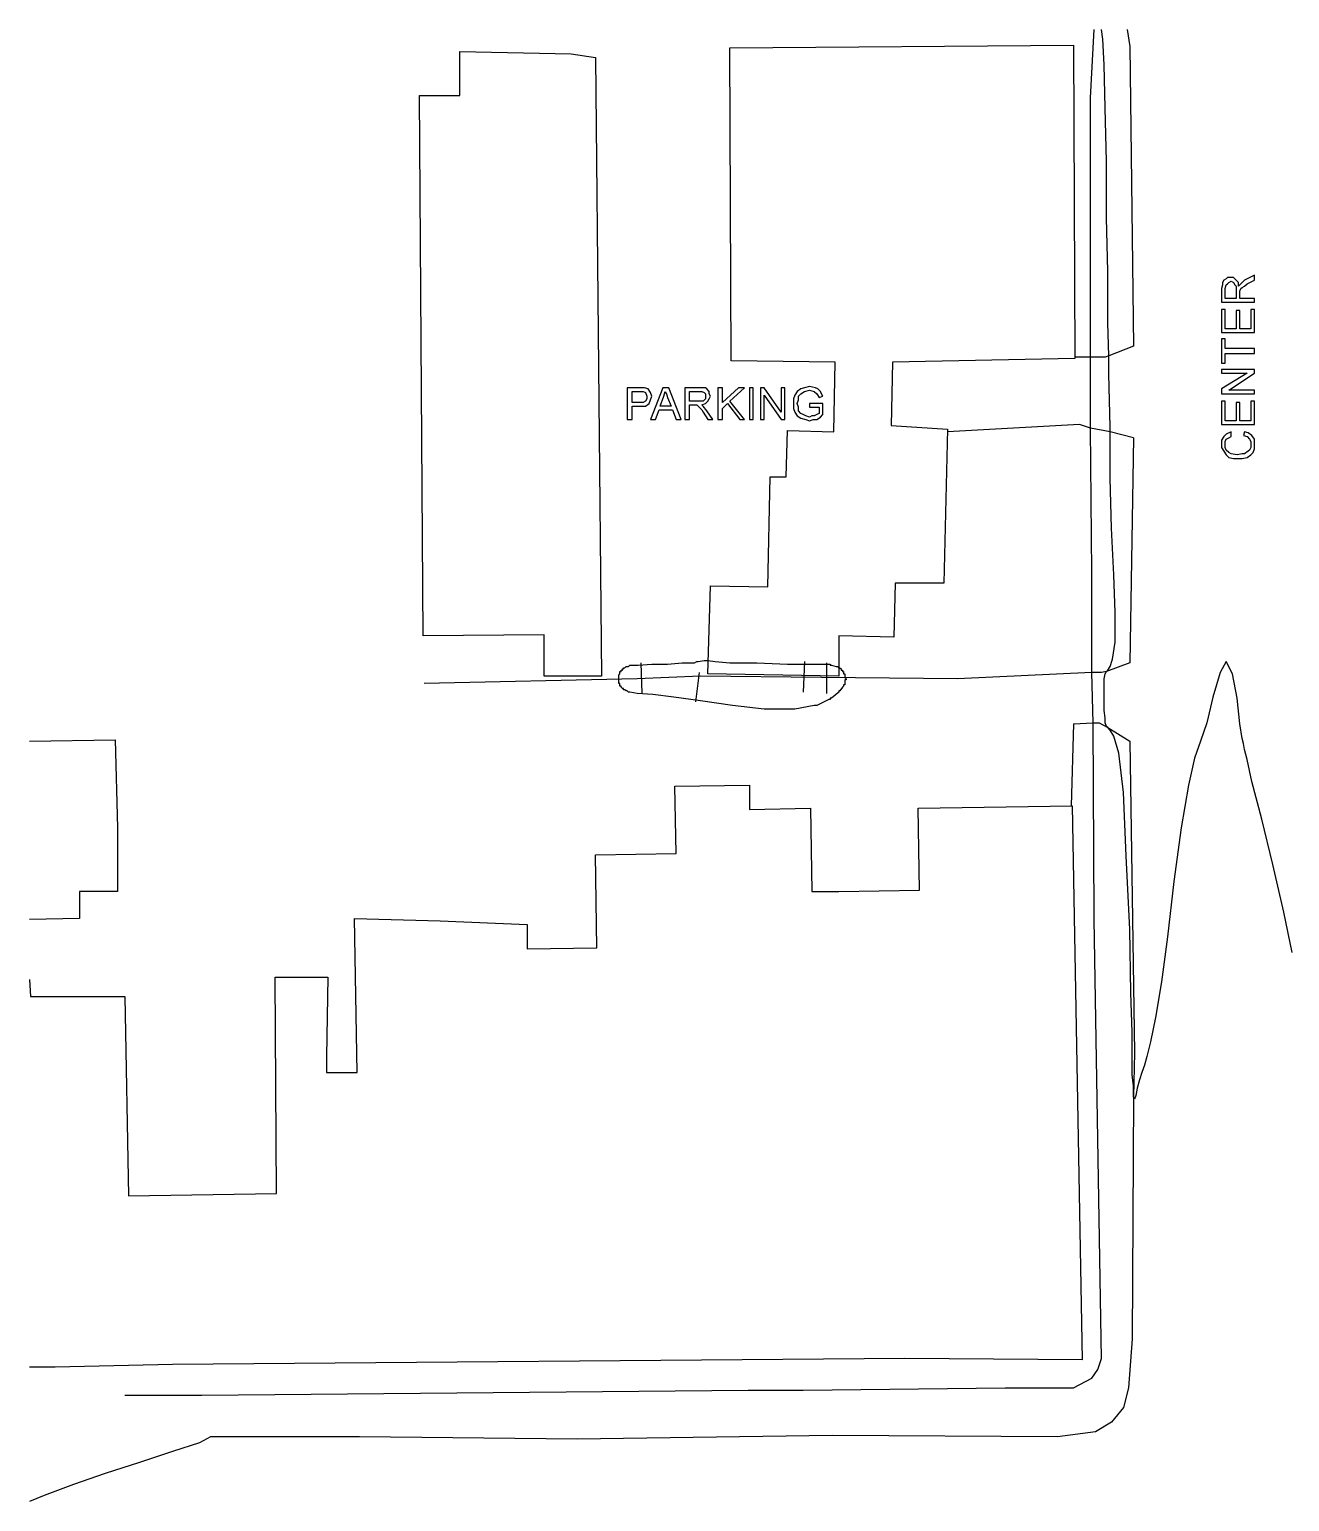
# Model space of a CAD drawing. Header units: feet. Extents: x -3749 to 15459, y 505 to 24761.
# Drawn here: x -3749 to 374, y 16541 to 21357 of the extents above; entities that cross this region are included whole.
import ezdxf

# ---------------------------------------------------------------- set-up
doc = ezdxf.new("R2010")
doc.units = ezdxf.units.FT
for name, color, linetype in [('Buildings', 2, 'CONTINUOUS'), ('Streets', 4, 'CONTINUOUS'), ('Topo Lines', 6, 'CONTINUOUS')]:
    doc.layers.add(name, color=color, linetype=linetype)

msp = doc.modelspace()

# ---------------------------------------------------------------- linework, layer by layer
at = {"layer": 'Buildings'}
for points in [[(-744.8, 20048.9), (-756.8, 19544.9), (-916.8, 19544.9), (-920.8, 19368.9), (-1100.8, 19372.9), (-1100.8, 19240.9), (-1528.8, 19248.9), (-1520.8, 19536.9), (-1332.8, 19532.9), (-1324.8, 19892.9), (-1272.8, 19892.9), (-1268.8, 20044.9), (-1116.8, 20040.9), (-1112.8, 20268.9), (-1452.8, 20272.9), (-1456.8, 21296.9), (-332.8, 21304.9), (-328.8, 20280.9), (-924.8, 20268.9), (-928.8, 20060.9), (-744.8, 20048.9)], [(-1976.8, 21276.9), (-1896.8, 21264.9), (-1876.8, 19240.9), (-2064.8, 19240.9), (-2064.8, 19376.9), (-2460.8, 19372.9), (-2472.8, 21140.9), (-2340.8, 21140.9), (-2340.8, 21284.9), (-1976.8, 21276.9)], [(259.2, 20464.9), (259.2, 20476.9), (211.2, 20476.9), (211.2, 20492.9), (211.2, 20500.9), (215.2, 20508.9), (219.2, 20512.9), (227.2, 20516.9), (235.2, 20524.9), (259.2, 20536.9), (259.2, 20552.9), (227.2, 20536.9), (215.2, 20524.9), (207.2, 20516.9), (207.2, 20528.9), (199.2, 20536.9), (191.2, 20544.9), (179.2, 20544.9), (171.2, 20544.9), (167.2, 20540.9), (159.2, 20536.9), (155.2, 20528.9), (155.2, 20520.9), (151.2, 20508.9), (151.2, 20464.9), (259.2, 20464.9)], [(199.2, 20476.9), (163.2, 20476.9), (163.2, 20508.9), (167.2, 20520.9), (171.2, 20524.9), (175.2, 20528.9), (183.2, 20532.9), (191.2, 20528.9), (195.2, 20520.9), (199.2, 20516.9), (199.2, 20508.9), (199.2, 20476.9)], [(259.2, 20364.9), (259.2, 20440.9), (247.2, 20440.9), (247.2, 20376.9), (211.2, 20376.9), (211.2, 20436.9), (199.2, 20436.9), (199.2, 20376.9), (163.2, 20376.9), (163.2, 20440.9), (151.2, 20440.9), (151.2, 20364.9), (259.2, 20364.9)], [(259.2, 20296.9), (259.2, 20312.9), (163.2, 20312.9), (163.2, 20344.9), (151.2, 20344.9), (151.2, 20264.9), (163.2, 20264.9), (163.2, 20296.9), (259.2, 20296.9)], [(259.2, 20164.9), (259.2, 20176.9), (175.2, 20176.9), (259.2, 20232.9), (259.2, 20244.9), (151.2, 20244.9), (151.2, 20232.9), (235.2, 20232.9), (151.2, 20180.9), (151.2, 20164.9), (259.2, 20164.9)], [(-1792.8, 20080.9), (-1776.8, 20080.9), (-1776.8, 20124.9), (-1752.8, 20124.9), (-1732.8, 20124.9), (-1720.8, 20132.9), (-1716.8, 20144.9), (-1712.8, 20156.9), (-1716.8, 20168.9), (-1724.8, 20180.9), (-1736.8, 20184.9), (-1744.8, 20184.9), (-1752.8, 20184.9), (-1792.8, 20184.9), (-1792.8, 20080.9)], [(-1716.8, 20080.9), (-1700.8, 20080.9), (-1688.8, 20112.9), (-1644.8, 20112.9), (-1632.8, 20080.9), (-1616.8, 20080.9), (-1656.8, 20184.9), (-1676.8, 20184.9), (-1716.8, 20080.9)], [(-1604.8, 20080.9), (-1588.8, 20080.9), (-1588.8, 20128.9), (-1572.8, 20128.9), (-1564.8, 20128.9), (-1560.8, 20124.9), (-1552.8, 20116.9), (-1548.8, 20112.9), (-1544.8, 20104.9), (-1528.8, 20080.9), (-1512.8, 20080.9), (-1532.8, 20108.9), (-1544.8, 20124.9), (-1548.8, 20128.9), (-1536.8, 20132.9), (-1528.8, 20140.9), (-1524.8, 20148.9), (-1520.8, 20156.9), (-1524.8, 20164.9), (-1524.8, 20172.9), (-1532.8, 20180.9), (-1536.8, 20184.9), (-1544.8, 20184.9), (-1556.8, 20184.9), (-1604.8, 20184.9), (-1604.8, 20080.9)], [(-1496.8, 20080.9), (-1480.8, 20080.9), (-1480.8, 20116.9), (-1464.8, 20132.9), (-1424.8, 20080.9), (-1408.8, 20080.9), (-1456.8, 20140.9), (-1408.8, 20184.9), (-1428.8, 20184.9), (-1480.8, 20136.9), (-1480.8, 20184.9), (-1496.8, 20184.9), (-1496.8, 20080.9)], [(-1392.8, 20080.9), (-1380.8, 20080.9), (-1380.8, 20184.9), (-1392.8, 20184.9), (-1392.8, 20080.9)], [(-1356.8, 20080.9), (-1344.8, 20080.9), (-1344.8, 20160.9), (-1288.8, 20080.9), (-1276.8, 20080.9), (-1276.8, 20184.9), (-1288.8, 20184.9), (-1288.8, 20104.9), (-1344.8, 20184.9), (-1356.8, 20184.9), (-1356.8, 20080.9)], [(-1196.8, 20120.9), (-1164.8, 20120.9), (-1164.8, 20100.9), (-1172.8, 20096.9), (-1180.8, 20092.9), (-1188.8, 20092.9), (-1196.8, 20088.9), (-1208.8, 20092.9), (-1216.8, 20096.9), (-1224.8, 20100.9), (-1232.8, 20108.9), (-1232.8, 20120.9), (-1236.8, 20132.9), (-1232.8, 20144.9), (-1232.8, 20156.9), (-1224.8, 20164.9), (-1212.8, 20172.9), (-1196.8, 20176.9), (-1180.8, 20172.9), (-1172.8, 20164.9), (-1164.8, 20152.9), (-1152.8, 20156.9), (-1156.8, 20164.9), (-1160.8, 20172.9), (-1168.8, 20180.9), (-1176.8, 20184.9), (-1196.8, 20188.9), (-1212.8, 20184.9), (-1224.8, 20180.9), (-1236.8, 20172.9), (-1244.8, 20160.9), (-1248.8, 20148.9), (-1248.8, 20132.9), (-1248.8, 20116.9), (-1244.8, 20104.9), (-1236.8, 20092.9), (-1224.8, 20084.9), (-1208.8, 20080.9), (-1196.8, 20076.9), (-1184.8, 20080.9), (-1172.8, 20080.9), (-1160.8, 20088.9), (-1152.8, 20096.9), (-1152.8, 20132.9), (-1196.8, 20132.9), (-1196.8, 20120.9)], [(-1776.8, 20136.9), (-1776.8, 20172.9), (-1752.8, 20172.9), (-1744.8, 20172.9), (-1740.8, 20172.9), (-1732.8, 20168.9), (-1728.8, 20156.9), (-1728.8, 20148.9), (-1732.8, 20140.9), (-1740.8, 20136.9), (-1752.8, 20136.9), (-1776.8, 20136.9)], [(-1684.8, 20124.9), (-1672.8, 20156.9), (-1668.8, 20172.9), (-1664.8, 20164.9), (-1660.8, 20152.9), (-1648.8, 20124.9), (-1684.8, 20124.9)], [(-1588.8, 20140.9), (-1588.8, 20172.9), (-1556.8, 20172.9), (-1548.8, 20172.9), (-1540.8, 20168.9), (-1536.8, 20164.9), (-1536.8, 20156.9), (-1536.8, 20148.9), (-1544.8, 20140.9), (-1552.8, 20140.9), (-1560.8, 20140.9), (-1588.8, 20140.9)], [(259.2, 20064.9), (259.2, 20140.9), (247.2, 20140.9), (247.2, 20076.9), (211.2, 20076.9), (211.2, 20136.9), (199.2, 20136.9), (199.2, 20076.9), (163.2, 20076.9), (163.2, 20140.9), (151.2, 20140.9), (151.2, 20064.9), (259.2, 20064.9)], [(223.2, 20028.9), (235.2, 20024.9), (243.2, 20016.9), (247.2, 20008.9), (247.2, 20000.9), (247.2, 19988.9), (243.2, 19980.9), (239.2, 19976.9), (227.2, 19968.9), (219.2, 19968.9), (203.2, 19964.9), (183.2, 19968.9), (175.2, 19972.9), (167.2, 19980.9), (163.2, 19988.9), (163.2, 20000.9), (163.2, 20008.9), (167.2, 20016.9), (175.2, 20020.9), (183.2, 20024.9), (183.2, 20040.9), (167.2, 20032.9), (159.2, 20024.9), (151.2, 20012.9), (151.2, 20000.9), (151.2, 19988.9), (159.2, 19976.9), (167.2, 19964.9), (175.2, 19956.9), (191.2, 19952.9), (203.2, 19952.9), (219.2, 19952.9), (235.2, 19956.9), (247.2, 19964.9), (255.2, 19972.9), (259.2, 19984.9), (259.2, 20000.9), (259.2, 20016.9), (251.2, 20028.9), (239.2, 20036.9), (227.2, 20040.9), (223.2, 20028.9)], [(-3748.8, 19028.9), (-3468.8, 19032.9), (-3460.8, 18744.9), (-3460.8, 18536.9), (-3584.8, 18536.9), (-3584.8, 18448.9), (-3748.8, 18444.9)], [(-3748.8, 18248.9), (-3744.8, 18192.9), (-3436.8, 18192.9), (-3424.8, 17540.9), (-2940.8, 17548.9), (-2944.8, 18256.9), (-2772.8, 18256.9), (-2776.8, 17996.9), (-2776.8, 17944.9), (-2676.8, 17944.9), (-2684.8, 18448.9), (-2404.8, 18440.9), (-2120.8, 18428.9), (-2120.8, 18348.9), (-1892.8, 18352.9), (-1896.8, 18656.9), (-1632.8, 18660.9), (-1636.8, 18880.9), (-1392.8, 18884.9), (-1392.8, 18804.9), (-1192.8, 18808.9), (-1188.8, 18536.9), (-1100.8, 18536.9), (-836.8, 18540.9), (-840.8, 18808.9), (-336.8, 18816.9), (-304.8, 17004.9), (-884.8, 17008.9), (-3280.8, 16988.9), (-3664.8, 16980.9), (-3748.8, 16980.9)]]:
    msp.add_lwpolyline(points, dxfattribs=at)
at = {"layer": 'Streets'}
for points in [[(-276.8, 20284.9), (-276.8, 21132.9), (-264.8, 21356.9)], [(-156.8, 21356.9), (-148.8, 21300.9), (-136.8, 20320.9)], [(-276.8, 20284.9), (-328.8, 20284.9)], [(-216.8, 20288.9), (-228.8, 20284.9), (-276.8, 20284.9)], [(-272.8, 19252.9), (-272.8, 19580.9), (-276.8, 20052.9), (-276.8, 20284.9)], [(-136.8, 20320.9), (-216.8, 20288.9)], [(-276.8, 20052.9), (-312.8, 20064.9), (-744.8, 20040.9)], [(-212.8, 20040.9), (-276.8, 20052.9)], [(-136.8, 20020.9), (-212.8, 20040.9)], [(-136.8, 20020.9), (-148.8, 19284.9), (-224.8, 19256.9)], [(-1760.8, 19232.9), (-2456.8, 19216.9)], [(-1156.8, 19236.9), (-1552.8, 19240.9), (-1760.8, 19232.9)], [(-272.8, 19252.9), (-712.8, 19232.9), (-1156.8, 19236.9)], [(-224.8, 19256.9), (-240.8, 19252.9), (-272.8, 19252.9)], [(-264.8, 18444.9), (-264.8, 18456.9), (-268.8, 19088.9), (-272.8, 19252.9)], [(-332.8, 19084.9), (-340.8, 18816.9)], [(-332.8, 19084.9), (-268.8, 19088.9)], [(-268.8, 19088.9), (-248.8, 19088.9), (-220.8, 19072.9)], [(-220.8, 19072.9), (-148.8, 19028.9)], [(-148.8, 19028.9), (-132.8, 18008.9), (-136.8, 17864.9)], [(-556.8, 16912.9), (-332.8, 16912.9), (-272.8, 16944.9), (-252.8, 16972.9), (-240.8, 17008.9), (-264.8, 18444.9)], [(-136.8, 17864.9), (-140.8, 17072.9), (-152.8, 16912.9), (-168.8, 16848.9), (-208.8, 16800.9), (-260.8, 16768.9), (-384.8, 16752.9), (-1120.8, 16756.9), (-1956.8, 16744.9), (-2668.8, 16752.9), (-3156.8, 16752.9)], [(-3436.8, 16888.9), (-3184.8, 16888.9), (-1396.8, 16904.9), (-1280.8, 16904.9), (-1216.8, 16904.9), (-556.8, 16912.9)]]:
    msp.add_lwpolyline(points, dxfattribs=at)
at = {"layer": 'Topo Lines'}
for points in [[(-216.8, 20288.9), (-220.8, 20396.9), (-220.8, 20564.9), (-224.8, 20740.9), (-224.8, 20924.9), (-228.8, 21100.9), (-232.8, 21240.9), (-236.8, 21324.9), (-240.8, 21356.9)], [(-212.8, 20040.9), (-212.8, 20056.9), (-216.8, 20228.9), (-216.8, 20288.9)], [(-224.8, 19256.9), (-220.8, 19260.9), (-212.8, 19272.9), (-204.8, 19296.9), (-196.8, 19352.9), (-196.8, 19448.9), (-200.8, 19572.9), (-208.8, 19724.9), (-212.8, 19888.9), (-212.8, 20040.9)], [(-1552.8, 19160.9), (-1640.8, 19172.9), (-1708.8, 19180.9), (-1760.8, 19184.9), (-1784.8, 19188.9), (-1788.8, 19188.9), (-1792.8, 19192.9), (-1796.8, 19192.9), (-1800.8, 19196.9), (-1804.8, 19196.9), (-1804.8, 19200.9), (-1808.8, 19200.9), (-1812.8, 19204.9), (-1812.8, 19208.9), (-1816.8, 19208.9), (-1816.8, 19212.9), (-1816.8, 19216.9), (-1820.8, 19216.9), (-1820.8, 19220.9), (-1820.8, 19224.9), (-1820.8, 19228.9), (-1820.8, 19232.9), (-1820.8, 19236.9), (-1820.8, 19240.9), (-1820.8, 19244.9), (-1816.8, 19248.9), (-1816.8, 19252.9), (-1816.8, 19256.9), (-1812.8, 19256.9), (-1812.8, 19260.9), (-1808.8, 19260.9), (-1808.8, 19264.9), (-1804.8, 19264.9), (-1804.8, 19268.9), (-1800.8, 19268.9), (-1796.8, 19272.9), (-1792.8, 19272.9), (-1788.8, 19272.9), (-1784.8, 19276.9), (-1768.8, 19276.9)], [(-1768.8, 19276.9), (-1760.8, 19276.9), (-1756.8, 19276.9), (-1712.8, 19280.9), (-1660.8, 19280.9), (-1612.8, 19284.9), (-1580.8, 19284.9), (-1572.8, 19284.9), (-1564.8, 19288.9), (-1560.8, 19288.9), (-1540.8, 19292.9), (-1536.8, 19292.9), (-1532.8, 19292.9), (-1528.8, 19292.9), (-1504.8, 19288.9), (-1456.8, 19284.9), (-1368.8, 19284.9), (-1268.8, 19280.9), (-1180.8, 19280.9), (-1156.8, 19280.9)], [(-1748.8, 19284.9), (-1744.8, 19184.9)], [(-1156.8, 19280.9), (-1132.8, 19280.9), (-1128.8, 19280.9), (-1128.8, 19276.9), (-1124.8, 19276.9), (-1108.8, 19272.9), (-1104.8, 19272.9), (-1100.8, 19268.9), (-1096.8, 19268.9), (-1092.8, 19264.9), (-1092.8, 19260.9), (-1088.8, 19260.9), (-1088.8, 19256.9), (-1084.8, 19256.9), (-1084.8, 19252.9), (-1084.8, 19248.9), (-1080.8, 19248.9), (-1080.8, 19244.9), (-1080.8, 19240.9), (-1080.8, 19236.9), (-1076.8, 19232.9), (-1076.8, 19228.9), (-1080.8, 19228.9), (-1080.8, 19224.9), (-1080.8, 19220.9), (-1080.8, 19216.9), (-1080.8, 19212.9), (-1084.8, 19212.9), (-1084.8, 19208.9), (-1088.8, 19204.9), (-1096.8, 19192.9), (-1100.8, 19192.9), (-1100.8, 19188.9), (-1124.8, 19168.9), (-1128.8, 19168.9), (-1128.8, 19164.9), (-1132.8, 19164.9), (-1172.8, 19144.9), (-1176.8, 19144.9), (-1180.8, 19144.9), (-1244.8, 19132.9), (-1248.8, 19132.9), (-1252.8, 19132.9), (-1340.8, 19132.9), (-1344.8, 19132.9), (-1448.8, 19144.9), (-1552.8, 19160.9)], [(-1212.8, 19288.9), (-1216.8, 19188.9)], [(-1140.8, 19284.9), (-1140.8, 19184.9)], [(383.2, 18336.9), (355.2, 18468.9), (319.2, 18624.9), (283.2, 18772.9), (251.2, 18896.9), (235.2, 18968.9), (227.2, 19000.9), (223.2, 19020.9), (219.2, 19036.9), (211.2, 19084.9), (203.2, 19168.9), (187.2, 19248.9), (167.2, 19288.9), (147.2, 19252.9), (123.2, 19172.9), (103.2, 19088.9), (83.2, 19028.9), (63.2, 18972.9), (43.2, 18884.9), (19.2, 18744.9), (-4.8, 18568.9), (-24.8, 18388.9), (-44.8, 18240.9), (-64.8, 18124.9), (-80.8, 18044.9), (-92.8, 17996.9), (-100.8, 17968.9), (-108.8, 17944.9), (-116.8, 17920.9), (-124.8, 17892.9), (-128.8, 17868.9), (-132.8, 17856.9), (-136.8, 17864.9)], [(-1568.8, 19156.9), (-1556.8, 19252.9)], [(-220.8, 19072.9), (-224.8, 19076.9), (-228.8, 19088.9), (-228.8, 19104.9), (-232.8, 19128.9), (-232.8, 19164.9), (-232.8, 19200.9), (-232.8, 19232.9), (-228.8, 19248.9), (-224.8, 19256.9)], [(-136.8, 17864.9), (-136.8, 17872.9), (-136.8, 17900.9), (-140.8, 17936.9), (-140.8, 17972.9), (-140.8, 18008.9), (-140.8, 18076.9), (-144.8, 18204.9), (-148.8, 18412.9), (-160.8, 18652.9), (-168.8, 18860.9), (-184.8, 18988.9), (-200.8, 19044.9), (-212.8, 19064.9), (-220.8, 19072.9)], [(-3156.8, 16752.9), (-3192.8, 16732.9), (-3280.8, 16704.9), (-3388.8, 16668.9), (-3500.8, 16632.9), (-3604.8, 16596.9), (-3700.8, 16560.9), (-3748.8, 16540.9)]]:
    msp.add_lwpolyline(points, dxfattribs=at)

doc.saveas('drawing.dxf')
